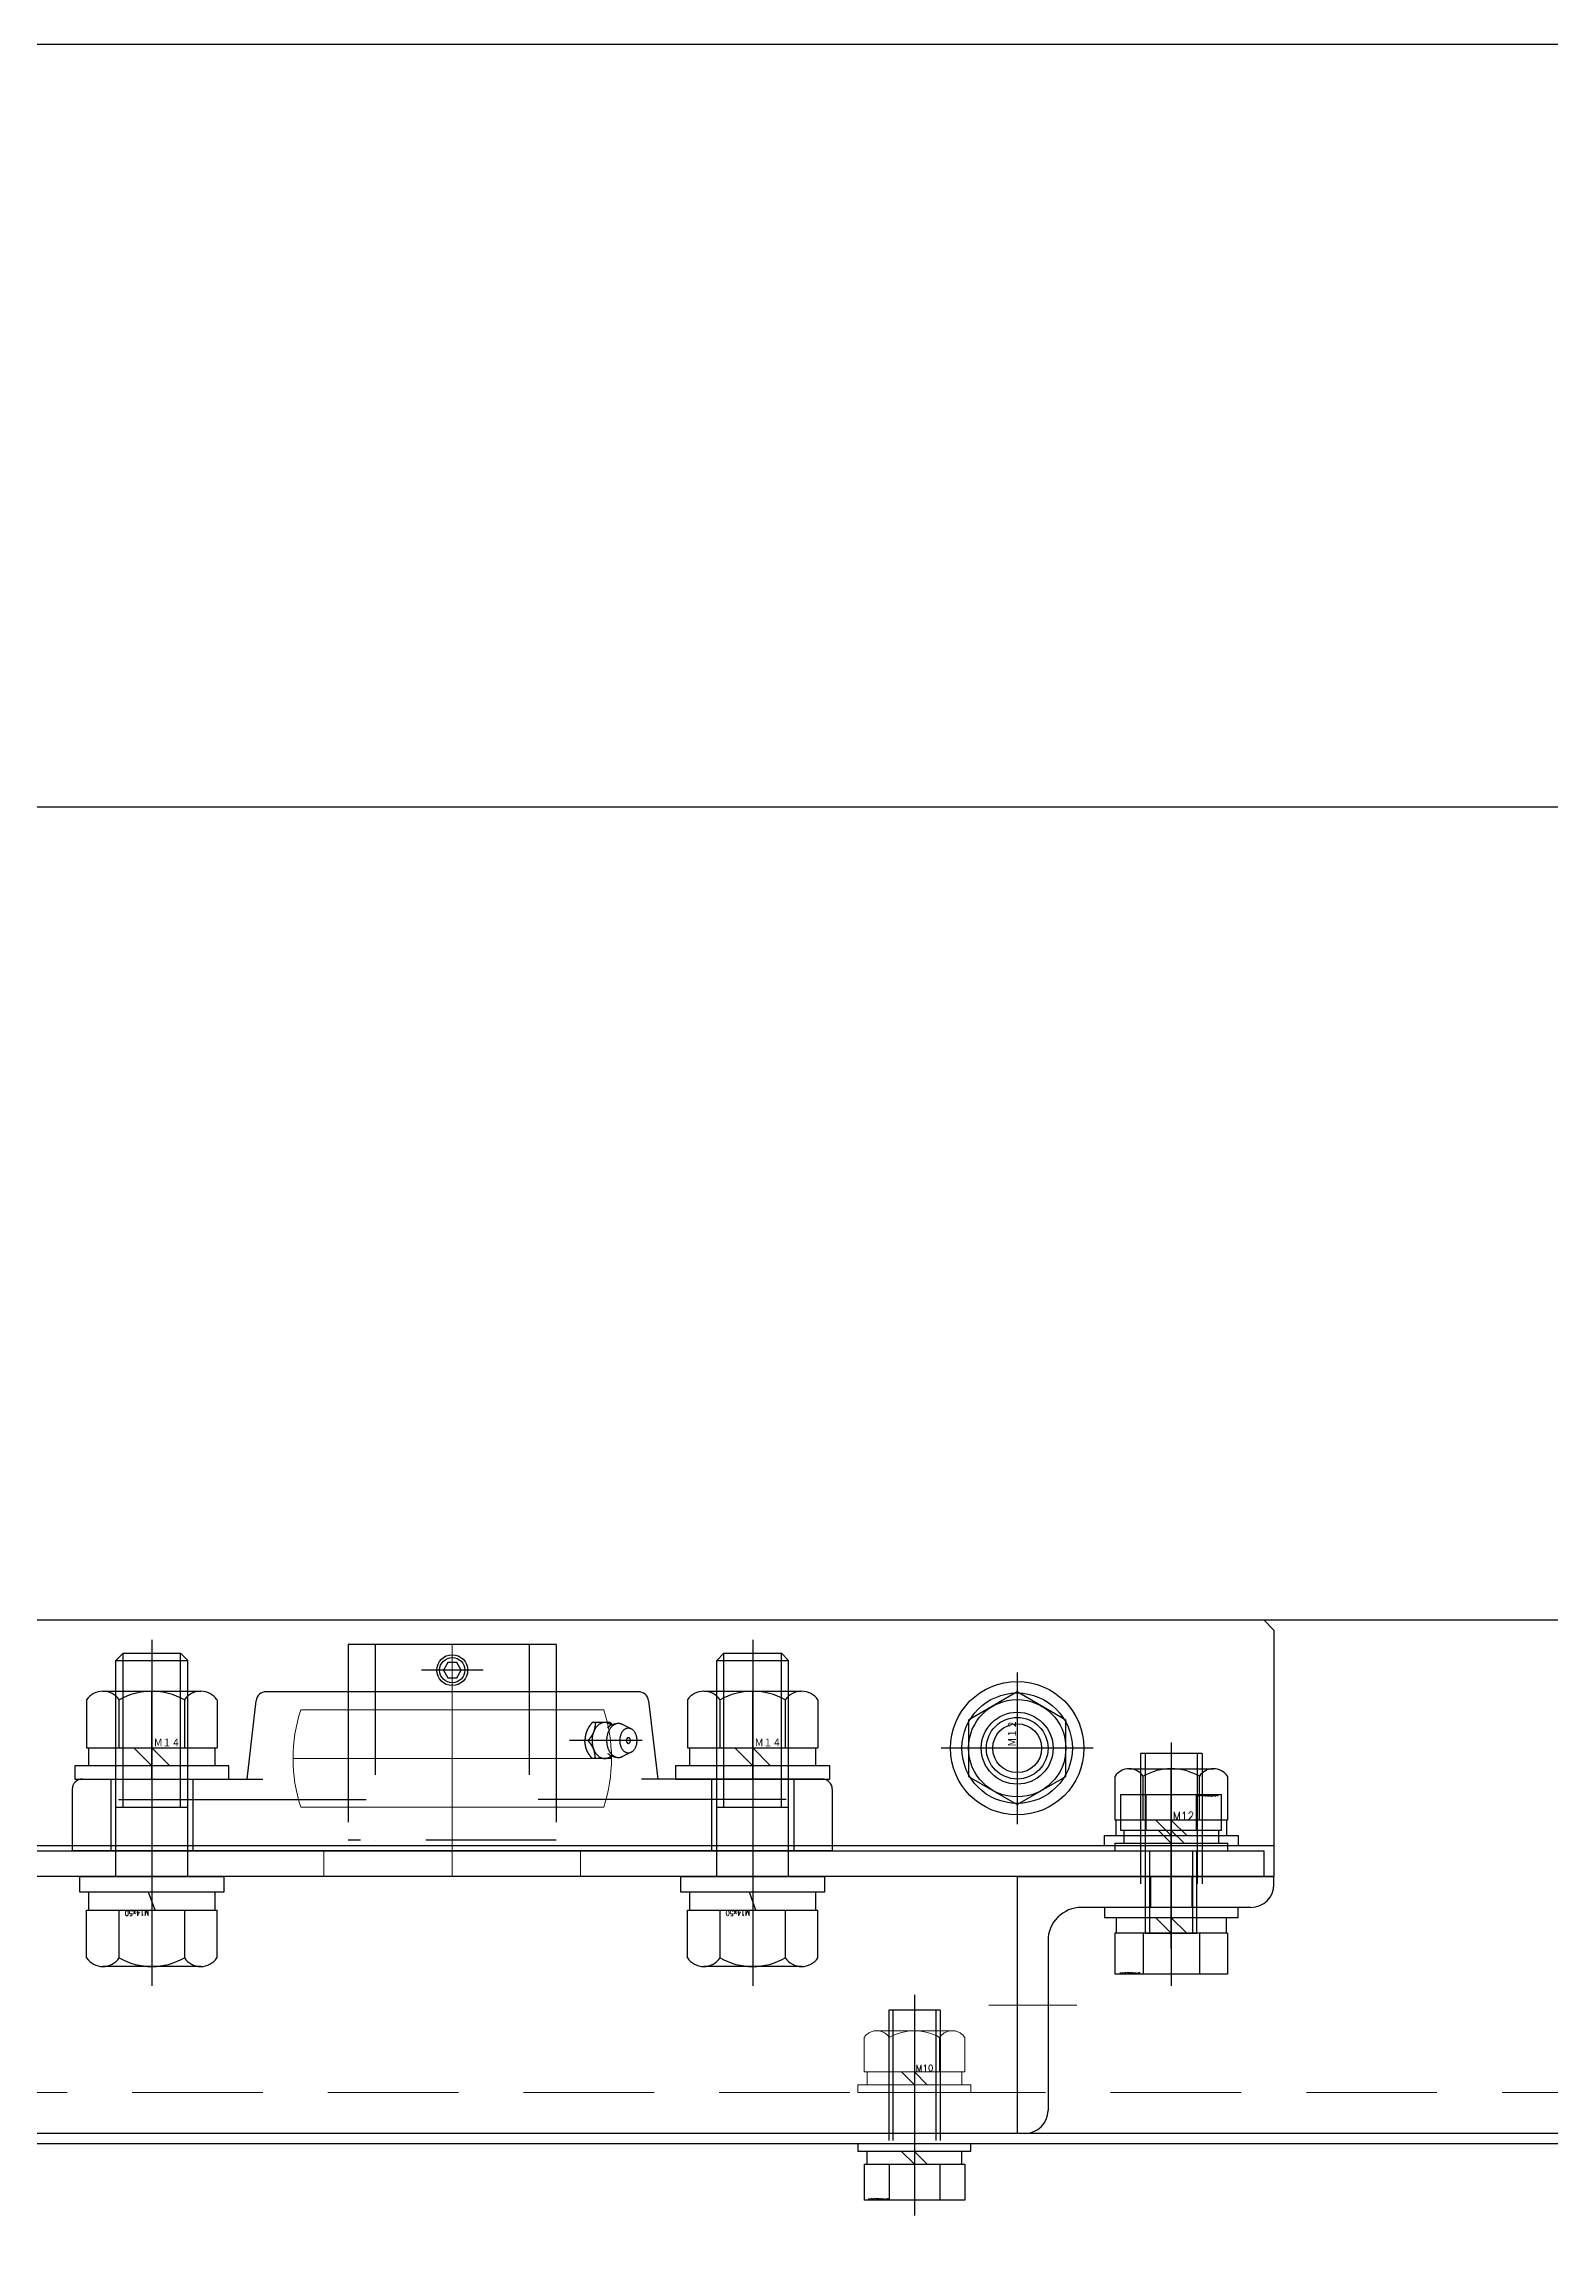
# Model space of a CAD drawing. Header units: millimetres. Extents: x -8731 to 85711, y -14522 to 31379.
# Drawn here: x 10511.7 to 10805.1, y 19194.4 to 19624.2 of the extents above; entities that cross this region are included whole.
import ezdxf

# ---------------------------------------------------------------- set-up
doc = ezdxf.new("R2010")
doc.units = ezdxf.units.MM
doc.header["$LTSCALE"] = 4
doc.header["$PDMODE"] = 99
doc.header["$PDSIZE"] = 1
doc.linetypes.add('CENTER2', pattern=[28.575, 19.05, -3.175, 3.175, -3.175])
doc.linetypes.add('HIDDEN', pattern=[9.525, 6.35, -3.175])
for name, color, linetype, lineweight in [('04_HIDDEN', 2, 'HIDDEN', 13), ('05_CENTER', 4, 'CENTER2', 13), ('08_DIM', 3, 'Continuous', 13)]:
    doc.layers.add(name, color=color, linetype=linetype, lineweight=lineweight)
doc.layers.add('10_DRAFT', color=8, linetype='Continuous', lineweight=0, plot=False)
doc.styles.add('KANJI0', font='txt.shx', dxfattribs={"width": 0.9, "height": 30, "bigfont": 'bigfont'})
doc.styles.add('KSS_TXT', font='txt.shx', dxfattribs={"bigfont": 'extfont2.shx'})
doc.styles.add('KSS_TXT_L', font='txt.shx', dxfattribs={"height": 9, "bigfont": 'extfont2.shx'})
doc.dimstyles.new('KSS_DIM', dxfattribs={"dimscale": 3, "dimtxt": 3, "dimasz": 2.5, "dimexe": 1.25, "dimexo": 0.625, "dimtad": 1, "dimdsep": 46, "dimtxsty": 'KSS_TXT', "dimblk": 'OPEN30', "dimcen": 0, "dimazin": 2, "dimtfac": 0.75, "dimtmove": 0, "dimatfit": 3, "dimldrblk": 'OPEN30', "dimfxl": 1, "dimtolj": 1, "dimarcsym": 0})

# ---------------------------------------------------------------- blocks, each defined once
blk = doc.blocks.new('A$C53D772FE_1_1_1')
at = {"color": 0}
for p, q in [((1030, 1000), (0, 1000)), ((1030, 998), (2, 998))]:
    blk.add_line(p, q, dxfattribs=at)
at = {"layer": '05_CENTER'}
blk.add_line((800, 1007.75), (800, 990.4), dxfattribs=at)
blk = doc.blocks.new('A$C7E374867_2_1')
at = {"color": 0, "linetype": 'CENTER2'}
blk.add_line((0, -29), (0, 14), dxfattribs=at)
at = {"color": 0}
for p, q in [((-9.81, 11), (9.81, 11)), ((-9.81, 4), (-9.81, 11)), ((-4.91, 4), (-4.91, 11)), ((4.91, 4), (4.91, 11)), ((9.81, 4), (9.81, 11)), ((-11, 1.5), (11, 1.5)), ((-11, 1.5), (-11, 0)), ((-11, 0), (11, 0)), ((9.81, 4), (-9.81, 4)), ((-9.25, 4), (-9.25, 1.5)), ((0, 1.5), (-2.5, 4)), ((0, 4), (2.5, 1.5)), ((9.25, 1.5), (9.25, 4)), ((11, 0), (11, 1.5))]:
    blk.add_line(p, q, dxfattribs=at)
at = {"color": 0, "linetype": 'HIDDEN'}
for p, q in [((-5, -26), (-5, 0)), ((-4.19, -26), (-4.19, 0)), ((4.19, -26), (4.19, 0)), ((5, -26), (5, 0)), ((-5, -26), (5, -26))]:
    blk.add_line(p, q, dxfattribs=at)
at = {"layer": '10_DRAFT', "style": 'KSS_TXT_L'}
blk.add_text('BT-M10x30L,SW,PW', height=0.3, dxfattribs=at).set_placement((5.05, 10.66))
blk = doc.blocks.new('M10Nza_1_1_1')
at = {"color": 0}
for p, q in [((-9.8, 4), (-9.8, 10.69)), ((-7.35, 12), (7.35, 12)), ((-4.9, 4), (-4.9, 10.69)), ((4.9, 10.69), (4.9, 4)), ((9.8, 10.69), (9.8, 4)), ((-9.8, 4), (9.8, 4)), ((-9.2, 1.5), (-9.2, 4)), ((0, 1.5), (-2.5, 4)), ((0, 4), (2.5, 1.5)), ((9.2, 4), (9.2, 1.5))]:
    blk.add_line(p, q, dxfattribs=at)
at = {"color": 0, "linetype": 'CENTER2'}
blk.add_line((0, 12), (0, 0), dxfattribs=at)
at = {"color": 0}
blk.add_lwpolyline([(-11, 1.5), (11, 1.5), (11, 0), (-11, 0)], close=True, dxfattribs=at)
for centre, radius, start, end in [((-7.35, 9.06), 2.94, 33.626, 146.374), ((0, 2.2), 9.8, 60, 120), ((7.35, 9.06), 2.94, 33.626, 146.374)]:
    blk.add_arc(centre, radius, start, end, dxfattribs=at)
at = {"layer": '10_DRAFT', "style": 'KSS_TXT'}
blk.add_text('M10', height=1.25, dxfattribs=at).set_placement((0.26, 4.12))
blk = doc.blocks.new('A$C020300C3_1')
at = {"rotation": 180}
blk.add_blockref('A$C7E374867_2_1', (-450, 998), dxfattribs=at)
blk.add_blockref('A$C53D772FE_1_1_1', (-1250, 0))
at = {"layer": '04_HIDDEN'}
blk.add_blockref('M10Nza_1_1_1', (-450, 1008), dxfattribs=at)
blk = doc.blocks.new('_Open30')
at = {"color": 0, "linetype": 'ByBlock', "lineweight": -2}
for p, q in [((-1, 0.268), (0, 0)), ((0, 0), (-1, -0.268)), ((0, 0), (-1, 0))]:
    blk.add_line(p, q, dxfattribs=at)
blk = doc.blocks.new('*D4266')
at = {"layer": '08_DIM', "color": 0, "lineweight": -2, "transparency": 16777216}
for p, q in [((9826.19, 19305.83), (9826.19, 19494.5)), ((12436.19, 19305.83), (12436.19, 19494.5)), ((9863.69, 19475.75), (12398.69, 19475.75))]:
    blk.add_line(p, q, dxfattribs=at)
at = {"layer": 'Defpoints', "color": 0, "transparency": 16777216}
for p in [(12436.19, 19475.75), (9826.19, 19296.45), (12436.19, 19296.45)]:
    blk.add_point(p, dxfattribs=at)
at = {"layer": '08_DIM', "color": 0, "lineweight": -2, "transparency": 16777216, "xscale": 37.5, "yscale": 37.5, "zscale": 37.5, "rotation": 180}
blk.add_blockref('_Open30', (9826.19, 19475.75), dxfattribs=at)
at = {"layer": '08_DIM', "color": 0, "lineweight": -2, "transparency": 16777216, "xscale": 37.5, "yscale": 37.5, "zscale": 37.5}
blk.add_blockref('_Open30', (12436.19, 19475.75), dxfattribs=at)
at = {"layer": '08_DIM', "color": 0, "transparency": 16777216, "insert": (11131.19, 19507.62), "char_height": 45, "attachment_point": 5, "style": 'KSS_TXT'}
blk.add_mtext('\\A1;2610', dxfattribs=at)
blk = doc.blocks.new('A$C2A2D3C10_1_1_1')
at = {"color": 0}
blk.add_lwpolyline([(100, 1100), (2600, 1100), (2600, 1000), (100, 1000)], close=True, dxfattribs=at)
blk.add_circle((920, 1075), 7, dxfattribs=at)
at = {"layer": '04_HIDDEN'}
blk.add_line((100, 1008), (2600, 1008), dxfattribs=at)
at = {"layer": '05_CENTER'}
for p, q in [((920, 1086.19), (920, 1063.81)), ((931.19, 1075), (908.81, 1075)), ((900, 991.1), (900, 1017.13))]:
    blk.add_line(p, q, dxfattribs=at)
blk = doc.blocks.new('A$C06C84DCF_1_1')
at = {"color": 0}
blk.add_line((-50, 19), (270, 19), dxfattribs=at)
blk.add_lwpolyline([(-50, 25), (270, 25), (270, -23), (268, -25), (-48, -25), (-50, -23)], close=True, dxfattribs=at)
for centre in [(0, 0), (220, 0)]:
    blk.add_circle(centre, 7, dxfattribs=at)
at = {"layer": '05_CENTER'}
for p, q in [((-30, 30.61), (-30, 13.51)), ((250, 30.61), (250, 13.51)), ((0, 11.19), (0, -11.19)), ((220, 11.19), (220, -11.19)), ((11.19, 0), (-11.19, 0)), ((208.81, 0), (231.19, 0))]:
    blk.add_line(p, q, dxfattribs=at)
blk = doc.blocks.new('A$C04945279_1_1')
at = {"color": 0}
for p, q in [((23.5, 50), (25, 50)), ((25, 0), (25, 50)), ((19, 12.5), (19, 45.5)), ((-20.5, 6), (12.5, 6)), ((-25, 1.5), (-25, 0)), ((25, 0), (-25, 0))]:
    blk.add_line(p, q, dxfattribs=at)
for centre, radius, start, end in [((23.5, 45.5), 4.5, 90, 180), ((12.5, 12.5), 6.5, 270, 0), ((-20.5, 1.5), 4.5, 90, 180)]:
    blk.add_arc(centre, radius, start, end, dxfattribs=at)
at = {"layer": '04_HIDDEN'}
for p, q in [((-10, 6), (-10, 0)), ((-9, 6), (-9, 0)), ((-1, 6), (-1, 0)), ((0, 6), (0, 0))]:
    blk.add_line(p, q, dxfattribs=at)
at = {"layer": '05_CENTER'}
for p, q in [((30.49, 25), (13.39, 25)), ((-5, 11.49), (-5, -5.61))]:
    blk.add_line(p, q, dxfattribs=at)
blk = doc.blocks.new('A$C1819430B_1_1')
at = {"color": 0}
for p, q in [((-10.97, 13), (10.97, 13)), ((-10.97, 5), (-10.97, 13)), ((-5.48, 5), (-5.48, 13)), ((5.48, 5), (5.48, 13)), ((10.97, 5), (10.97, 13)), ((-10.97, 5), (10.97, 5)), ((-10.75, 5), (-10.75, 2)), ((0, 2), (-3, 5)), ((0, 5), (3, 2)), ((10.75, 2), (10.75, 5)), ((-13, 2), (13, 2)), ((-13, 2), (-13, 0)), ((-13, 0), (13, 0)), ((13, 0), (13, 2))]:
    blk.add_line(p, q, dxfattribs=at)
at = {"color": 0, "linetype": 'CENTER2'}
blk.add_line((0, -32.11), (0, 15.28), dxfattribs=at)
at = {"color": 0, "linetype": 'HIDDEN'}
for p, q in [((-6, -30), (-6, 0)), ((-5.05, -30), (-5.05, 0)), ((5.05, -30), (5.05, 0)), ((6, -30), (6, 0)), ((-6, -30), (6, -30))]:
    blk.add_line(p, q, dxfattribs=at)
at = {"layer": '10_DRAFT', "style": 'KSS_TXT_L'}
blk.add_text('BT-M12x35L,SW,PW', height=0.3, dxfattribs=at).set_placement((6.07, 12.66))
blk = doc.blocks.new('M12Nza_1_1_1')
at = {"color": 0}
for p, q in [((-10.95, 5), (-10.95, 13.53)), ((-8.21, 15), (8.21, 15)), ((-5.47, 5), (-5.47, 13.53)), ((5.48, 5), (5.48, 13.53)), ((10.95, 13.53), (10.95, 5)), ((10.95, 5), (-10.95, 5)), ((-10.75, 2), (-10.75, 5)), ((0, 2), (-3, 5)), ((0, 5), (3, 2)), ((10.75, 5), (10.75, 2))]:
    blk.add_line(p, q, dxfattribs=at)
at = {"color": 0, "linetype": 'CENTER2'}
blk.add_line((0, 0), (0, 15), dxfattribs=at)
at = {"color": 0}
blk.add_lwpolyline([(-13, 2), (13, 2), (13, 0), (-13, 0)], close=True, dxfattribs=at)
for centre, radius, start, end in [((-8.21, 11.71), 3.29, 33.626, 146.374), ((0, 4.05), 10.95, 60, 120), ((8.21, 11.71), 3.29, 33.626, 146.374)]:
    blk.add_arc(centre, radius, start, end, dxfattribs=at)
at = {"layer": '10_DRAFT', "style": 'KSS_TXT'}
blk.add_text('M12', height=1.5, dxfattribs=at).set_placement((0.31, 5.09))
blk = doc.blocks.new('A$C05FE0EC2_2_1')
at = {"color": 0, "linetype": 'CENTER2'}
blk.add_line((0, -19), (0, 14), dxfattribs=at)
at = {"color": 0}
for p, q in [((-9.81, 11), (9.81, 11)), ((-9.81, 4), (-9.81, 11)), ((-4.91, 4), (-4.91, 11)), ((4.91, 4), (4.91, 11)), ((9.81, 4), (9.81, 11)), ((-11, 1.5), (11, 1.5)), ((-11, 1.5), (-11, 0)), ((-11, 0), (11, 0)), ((9.81, 4), (-9.81, 4)), ((-9.25, 4), (-9.25, 1.5)), ((0, 1.5), (-2.5, 4)), ((0, 4), (2.5, 1.5)), ((9.25, 1.5), (9.25, 4)), ((11, 0), (11, 1.5))]:
    blk.add_line(p, q, dxfattribs=at)
at = {"color": 0, "linetype": 'HIDDEN'}
for p, q in [((-5, -16), (-5, 0)), ((-4.19, -16), (-4.19, 0)), ((4.19, -16), (4.19, 0)), ((5, -16), (5, 0)), ((-5, -16), (5, -16))]:
    blk.add_line(p, q, dxfattribs=at)
at = {"layer": '10_DRAFT', "style": 'KSS_TXT_L'}
blk.add_text('BT-M10x20L,SW,PW', height=0.3, dxfattribs=at).set_placement((5.16, 10.66))
blk = doc.blocks.new('12b_1_1_1')
at = {"color": 0, "linetype": 'CENTER2'}
for p, q in [((0, -14.77), (0, 14.77)), ((14.77, 0), (-14.77, 0))]:
    blk.add_line(p, q, dxfattribs=at)
at = {"color": 0}
for p, q in [((-5.48, 9.48), (-10.95, 0)), ((5.48, 9.48), (-5.48, 9.48)), ((10.95, 0), (5.48, 9.48)), ((-10.95, 0), (-5.48, -9.48)), ((5.48, -9.48), (10.95, 0)), ((-5.48, -9.48), (5.48, -9.48))]:
    blk.add_line(p, q, dxfattribs=at)
for radius in [13, 10.75, 9.48, 6, 4.75]:
    blk.add_circle((0, 0), radius, dxfattribs=at)
at = {"layer": '10_DRAFT', "linetype": 'CENTER2', "style": 'KANJI0', "width": 0.82}
blk.add_text('Ｍ１２', height=1.5, dxfattribs=at).set_placement((0.31, 0.09))
blk = doc.blocks.new('MUCAFL206b_1_1')
at = {"color": 0, "linetype": 'CENTER2'}
for p, q in [((-58.5, -19), (-58.5, 5)), ((58.5, -19), (58.5, 5)), ((-36.97, -21.5), (-22.83, -21.5)), ((-6, -35.2), (6, -35.2))]:
    blk.add_line(p, q, dxfattribs=at)
at = {"color": 0}
for p, q in [((-74, 0), (74, 0)), ((-74, -12), (-74, 0)), ((74, -12), (74, 0)), ((-64.99, -10), (-16.75, -10)), ((64.99, -10), (16.75, -10)), ((-72, -14), (-36.87, -14)), ((-38.21, -29.23), (-40, -14)), ((72, -14), (36.87, -14)), ((38.21, -29.23), (40, -14)), ((-34.86, -19.24), (-33.16, -18.39)), ((-30.74, -18), (-31.1, -18.46)), ((-30.74, -18), (-27.24, -18)), ((-34.86, -23.76), (-33.16, -24.61)), ((-30.74, -25), (-31.1, -24.54)), ((-30.74, -25), (-27.24, -25)), ((-26.46, -21.5), (-25.81, -21.5)), ((-36.22, -31), (36.22, -31)), ((-20.25, -40.2), (-20.25, -31)), ((20.25, -40.2), (20.25, -31)), ((-20.25, -40.2), (20.25, -40.2))]:
    blk.add_line(p, q, dxfattribs=at)
at = {"color": 0, "linetype": 'HIDDEN'}
for p, q in [((-66.5, -14), (-66.5, 0)), ((-50.5, -14), (-50.5, 0)), ((50.5, -14), (50.5, 0)), ((66.5, -14), (66.5, 0)), ((-20.25, -2.1), (20.25, -2.1)), ((-20.25, -31), (-20.25, -2.1)), ((-15, -40.2), (-15, -2.1)), ((15, -40.2), (15, -2.1)), ((20.25, -31), (20.25, -2.1))]:
    blk.add_line(p, q, dxfattribs=at)
at = {"color": 0}
blk.add_lwpolyline([(-0.87, -33.7), (-1.73, -35.2), (-0.87, -36.7), (0.87, -36.7), (1.73, -35.2), (0.87, -33.7)], close=True, dxfattribs=at)
for points in [[(-34.29, -23.9, 0), (-34.21, -23.9, 0), (-34.13, -23.89, 0), (-34.05, -23.87, 0), (-33.96, -23.85, 0), (-33.88, -23.83, 0), (-33.8, -23.8, 0), (-33.72, -23.76, 0), (-33.65, -23.72, 0), (-33.57, -23.67, 0), (-33.49, -23.62, 0), (-33.42, -23.56, 0), (-33.35, -23.5, 0), (-33.28, -23.43, 0), (-33.22, -23.36, 0), (-33.16, -23.28, 0), (-33.09, -23.2, 0), (-33.04, -23.11, 0), (-32.98, -23.02, 0), (-32.93, -22.93, 0), (-32.88, -22.83, 0), (-32.84, -22.73, 0), (-32.8, -22.63, 0), (-32.76, -22.53, 0), (-32.73, -22.42, 0), (-32.7, -22.31, 0), (-32.67, -22.2, 0), (-32.65, -22.08, 0), (-32.63, -21.97, 0), (-32.62, -21.85, 0), (-32.61, -21.74, 0), (-32.6, -21.62, 0), (-32.6, -21.5, 0), (-32.6, -21.38, 0), (-32.61, -21.26, 0), (-32.62, -21.15, 0), (-32.63, -21.03, 0), (-32.65, -20.92, 0), (-32.67, -20.8, 0), (-32.7, -20.69, 0), (-32.73, -20.58, 0), (-32.76, -20.47, 0), (-32.8, -20.37, 0), (-32.84, -20.27, 0), (-32.88, -20.17, 0), (-32.93, -20.07, 0), (-32.98, -19.98, 0), (-33.04, -19.89, 0), (-33.09, -19.8, 0), (-33.16, -19.72, 0), (-33.22, -19.64, 0), (-33.28, -19.57, 0), (-33.35, -19.5, 0), (-33.42, -19.44, 0), (-33.49, -19.38, 0), (-33.57, -19.33, 0), (-33.65, -19.28, 0), (-33.72, -19.24, 0), (-33.8, -19.2, 0), (-33.88, -19.17, 0), (-33.96, -19.15, 0), (-34.05, -19.13, 0), (-34.13, -19.11, 0), (-34.21, -19.1, 0), (-34.29, -19.1, 0), (-34.38, -19.1, 0), (-34.46, -19.11, 0), (-34.54, -19.13, 0), (-34.63, -19.15, 0), (-34.71, -19.17, 0), (-34.79, -19.2, 0), (-34.87, -19.24, 0), (-34.94, -19.28, 0), (-35.02, -19.33, 0), (-35.09, -19.38, 0), (-35.17, -19.44, 0), (-35.24, -19.5, 0), (-35.31, -19.57, 0), (-35.37, -19.64, 0), (-35.43, -19.72, 0), (-35.49, -19.8, 0), (-35.55, -19.89, 0), (-35.61, -19.98, 0), (-35.66, -20.07, 0), (-35.71, -20.17, 0), (-35.75, -20.27, 0), (-35.79, -20.37, 0), (-35.83, -20.47, 0), (-35.86, -20.58, 0), (-35.89, -20.69, 0), (-35.92, -20.8, 0), (-35.94, -20.92, 0), (-35.96, -21.03, 0), (-35.97, -21.15, 0), (-35.98, -21.26, 0), (-35.99, -21.38, 0), (-35.99, -21.5, 0), (-35.99, -21.62, 0), (-35.98, -21.74, 0), (-35.97, -21.85, 0), (-35.96, -21.97, 0), (-35.94, -22.08, 0), (-35.92, -22.2, 0), (-35.89, -22.31, 0), (-35.86, -22.42, 0), (-35.83, -22.53, 0), (-35.79, -22.63, 0), (-35.75, -22.73, 0), (-35.71, -22.83, 0), (-35.66, -22.93, 0), (-35.61, -23.02, 0), (-35.55, -23.11, 0), (-35.49, -23.2, 0), (-35.43, -23.28, 0), (-35.37, -23.36, 0), (-35.31, -23.43, 0), (-35.24, -23.5, 0), (-35.17, -23.56, 0), (-35.09, -23.62, 0), (-35.02, -23.67, 0), (-34.94, -23.72, 0), (-34.87, -23.76, 0), (-34.79, -23.8, 0), (-34.71, -23.83, 0), (-34.63, -23.85, 0), (-34.54, -23.87, 0), (-34.46, -23.89, 0), (-34.38, -23.9, 0), (-34.29, -23.9, 0)], [(-34.29, -22.05, 0), (-34.28, -22.05, 0), (-34.26, -22.05, 0), (-34.24, -22.05, 0), (-34.22, -22.04, 0), (-34.2, -22.04, 0), (-34.18, -22.03, 0), (-34.16, -22.02, 0), (-34.14, -22.01, 0), (-34.13, -22, 0), (-34.11, -21.99, 0), (-34.09, -21.98, 0), (-34.08, -21.96, 0), (-34.06, -21.95, 0), (-34.05, -21.93, 0), (-34.03, -21.91, 0), (-34.02, -21.89, 0), (-34, -21.87, 0), (-33.99, -21.85, 0), (-33.98, -21.83, 0), (-33.97, -21.81, 0), (-33.96, -21.79, 0), (-33.95, -21.76, 0), (-33.94, -21.74, 0), (-33.93, -21.71, 0), (-33.93, -21.69, 0), (-33.92, -21.66, 0), (-33.91, -21.63, 0), (-33.91, -21.61, 0), (-33.91, -21.58, 0), (-33.9, -21.55, 0), (-33.9, -21.53, 0), (-33.9, -21.5, 0), (-33.9, -21.47, 0), (-33.9, -21.45, 0), (-33.91, -21.42, 0), (-33.91, -21.39, 0), (-33.91, -21.37, 0), (-33.92, -21.34, 0), (-33.93, -21.31, 0), (-33.93, -21.29, 0), (-33.94, -21.26, 0), (-33.95, -21.24, 0), (-33.96, -21.21, 0), (-33.97, -21.19, 0), (-33.98, -21.17, 0), (-33.99, -21.15, 0), (-34, -21.13, 0), (-34.02, -21.11, 0), (-34.03, -21.09, 0), (-34.05, -21.07, 0), (-34.06, -21.05, 0), (-34.08, -21.04, 0), (-34.09, -21.02, 0), (-34.11, -21.01, 0), (-34.13, -21, 0), (-34.14, -20.99, 0), (-34.16, -20.98, 0), (-34.18, -20.97, 0), (-34.2, -20.96, 0), (-34.22, -20.96, 0), (-34.24, -20.95, 0), (-34.26, -20.95, 0), (-34.28, -20.95, 0), (-34.29, -20.95, 0), (-34.31, -20.95, 0), (-34.33, -20.95, 0), (-34.35, -20.95, 0), (-34.37, -20.96, 0), (-34.39, -20.96, 0), (-34.41, -20.97, 0), (-34.43, -20.98, 0), (-34.44, -20.99, 0), (-34.46, -21, 0), (-34.48, -21.01, 0), (-34.5, -21.02, 0), (-34.51, -21.04, 0), (-34.53, -21.05, 0), (-34.54, -21.07, 0), (-34.56, -21.09, 0), (-34.57, -21.11, 0), (-34.59, -21.13, 0), (-34.6, -21.15, 0), (-34.61, -21.17, 0), (-34.62, -21.19, 0), (-34.63, -21.21, 0), (-34.64, -21.24, 0), (-34.65, -21.26, 0), (-34.66, -21.29, 0), (-34.66, -21.31, 0), (-34.67, -21.34, 0), (-34.68, -21.37, 0), (-34.68, -21.39, 0), (-34.68, -21.42, 0), (-34.68, -21.45, 0), (-34.69, -21.47, 0), (-34.69, -21.5, 0), (-34.69, -21.53, 0), (-34.68, -21.55, 0), (-34.68, -21.58, 0), (-34.68, -21.61, 0), (-34.68, -21.63, 0), (-34.67, -21.66, 0), (-34.66, -21.69, 0), (-34.66, -21.71, 0), (-34.65, -21.74, 0), (-34.64, -21.76, 0), (-34.63, -21.79, 0), (-34.62, -21.81, 0), (-34.61, -21.83, 0), (-34.6, -21.85, 0), (-34.59, -21.87, 0), (-34.57, -21.89, 0), (-34.56, -21.91, 0), (-34.54, -21.93, 0), (-34.53, -21.95, 0), (-34.51, -21.96, 0), (-34.5, -21.98, 0), (-34.48, -21.99, 0), (-34.46, -22, 0), (-34.44, -22.01, 0), (-34.43, -22.02, 0), (-34.41, -22.03, 0), (-34.39, -22.04, 0), (-34.37, -22.04, 0), (-34.35, -22.05, 0), (-34.33, -22.05, 0), (-34.31, -22.05, 0), (-34.29, -22.05, 0)], [(-33.16, -24.61, 0), (-33.1, -24.64, 0), (-33.03, -24.67, 0), (-32.96, -24.7, 0), (-32.9, -24.72, 0), (-32.83, -24.74, 0), (-32.76, -24.76, 0), (-32.69, -24.77, 0), (-32.62, -24.78, 0), (-32.55, -24.79, 0), (-32.48, -24.8, 0), (-32.41, -24.8, 0), (-32.34, -24.8, 0), (-32.27, -24.8, 0), (-32.2, -24.79, 0), (-32.13, -24.78, 0), (-32.06, -24.77, 0), (-32, -24.75, 0), (-31.93, -24.74, 0), (-31.86, -24.72, 0), (-31.79, -24.69, 0), (-31.72, -24.66, 0), (-31.66, -24.64, 0), (-31.59, -24.6, 0), (-31.53, -24.57, 0), (-31.46, -24.53, 0), (-31.4, -24.49, 0), (-31.34, -24.45, 0), (-31.27, -24.4, 0), (-31.21, -24.35, 0), (-31.15, -24.3, 0), (-31.1, -24.25, 0), (-31.04, -24.19, 0), (-30.98, -24.14, 0), (-30.93, -24.08, 0), (-30.87, -24.01, 0), (-30.82, -23.95, 0), (-30.77, -23.88, 0), (-30.72, -23.81, 0), (-30.67, -23.74, 0), (-30.63, -23.67, 0), (-30.58, -23.59, 0), (-30.54, -23.51, 0), (-30.5, -23.44, 0), (-30.46, -23.36, 0), (-30.42, -23.27, 0), (-30.38, -23.19, 0), (-30.35, -23.1, 0), (-30.31, -23.02, 0), (-30.28, -22.93, 0), (-30.25, -22.84, 0), (-30.23, -22.75, 0), (-30.2, -22.66, 0), (-30.18, -22.56, 0), (-30.16, -22.47, 0), (-30.14, -22.38, 0), (-30.12, -22.28, 0), (-30.1, -22.18, 0), (-30.09, -22.09, 0), (-30.08, -21.99, 0), (-30.07, -21.89, 0), (-30.06, -21.8, 0), (-30.06, -21.7, 0), (-30.05, -21.6, 0), (-30.05, -21.5, 0), (-30.05, -21.4, 0), (-30.06, -21.3, 0), (-30.06, -21.2, 0), (-30.07, -21.11, 0), (-30.08, -21.01, 0), (-30.09, -20.91, 0), (-30.1, -20.82, 0), (-30.12, -20.72, 0), (-30.14, -20.62, 0), (-30.16, -20.53, 0), (-30.18, -20.44, 0), (-30.2, -20.34, 0), (-30.23, -20.25, 0), (-30.25, -20.16, 0), (-30.28, -20.07, 0), (-30.31, -19.98, 0), (-30.35, -19.9, 0), (-30.38, -19.81, 0), (-30.42, -19.73, 0), (-30.46, -19.64, 0), (-30.5, -19.56, 0), (-30.54, -19.49, 0), (-30.58, -19.41, 0), (-30.63, -19.33, 0), (-30.67, -19.26, 0), (-30.72, -19.19, 0), (-30.77, -19.12, 0), (-30.82, -19.05, 0), (-30.87, -18.99, 0), (-30.93, -18.92, 0), (-30.98, -18.86, 0), (-31.04, -18.81, 0), (-31.1, -18.75, 0), (-31.15, -18.7, 0), (-31.21, -18.65, 0), (-31.27, -18.6, 0), (-31.34, -18.55, 0), (-31.4, -18.51, 0), (-31.46, -18.47, 0), (-31.53, -18.43, 0), (-31.59, -18.4, 0), (-31.66, -18.36, 0), (-31.72, -18.34, 0), (-31.79, -18.31, 0), (-31.86, -18.28, 0), (-31.93, -18.26, 0), (-32, -18.25, 0), (-32.06, -18.23, 0), (-32.13, -18.22, 0), (-32.2, -18.21, 0), (-32.27, -18.2, 0), (-32.34, -18.2, 0), (-32.41, -18.2, 0), (-32.48, -18.2, 0), (-32.55, -18.21, 0), (-32.62, -18.22, 0), (-32.69, -18.23, 0), (-32.76, -18.24, 0), (-32.83, -18.26, 0), (-32.9, -18.28, 0), (-32.96, -18.3, 0), (-33.03, -18.33, 0), (-33.1, -18.36, 0), (-33.16, -18.39, 0)], [(-30.99, -24.49, 0), (-30.92, -24.55, 0), (-30.84, -24.6, 0), (-30.77, -24.65, 0), (-30.7, -24.7, 0), (-30.62, -24.75, 0), (-30.54, -24.79, 0), (-30.47, -24.83, 0), (-30.39, -24.86, 0), (-30.31, -24.89, 0), (-30.23, -24.92, 0), (-30.15, -24.94, 0), (-30.07, -24.96, 0), (-29.99, -24.98, 0), (-29.91, -24.99, 0), (-29.82, -25, 0), (-29.74, -25, 0), (-29.66, -25, 0), (-29.58, -25, 0), (-29.5, -24.99, 0), (-29.42, -24.98, 0), (-29.33, -24.96, 0), (-29.25, -24.94, 0), (-29.17, -24.92, 0), (-29.09, -24.89, 0), (-29.01, -24.86, 0), (-28.94, -24.83, 0), (-28.86, -24.79, 0), (-28.78, -24.75, 0), (-28.71, -24.71, 0), (-28.63, -24.66, 0), (-28.56, -24.61, 0), (-28.49, -24.55, 0), (-28.42, -24.49, 0), (-28.35, -24.43, 0), (-28.28, -24.37, 0), (-28.21, -24.3, 0), (-28.15, -24.23, 0), (-28.08, -24.15, 0), (-28.02, -24.08, 0), (-27.96, -24, 0), (-27.91, -23.91, 0), (-27.85, -23.83, 0), (-27.8, -23.74, 0), (-27.75, -23.65, 0), (-27.7, -23.56, 0), (-27.65, -23.46, 0), (-27.61, -23.37, 0), (-27.56, -23.27, 0), (-27.52, -23.17, 0), (-27.48, -23.06, 0), (-27.45, -22.96, 0), (-27.42, -22.85, 0), (-27.39, -22.75, 0), (-27.36, -22.64, 0), (-27.33, -22.53, 0), (-27.31, -22.42, 0), (-27.29, -22.3, 0), (-27.27, -22.19, 0), (-27.26, -22.08, 0), (-27.25, -21.96, 0), (-27.24, -21.85, 0), (-27.23, -21.73, 0), (-27.23, -21.62, 0), (-27.22, -21.5, 0), (-27.23, -21.38, 0), (-27.23, -21.27, 0), (-27.24, -21.15, 0), (-27.25, -21.04, 0), (-27.26, -20.92, 0), (-27.27, -20.81, 0), (-27.29, -20.7, 0), (-27.31, -20.58, 0), (-27.33, -20.47, 0), (-27.36, -20.36, 0), (-27.39, -20.25, 0), (-27.42, -20.15, 0), (-27.45, -20.04, 0), (-27.48, -19.94, 0), (-27.52, -19.83, 0), (-27.56, -19.73, 0), (-27.61, -19.63, 0), (-27.65, -19.54, 0), (-27.7, -19.44, 0), (-27.75, -19.35, 0), (-27.8, -19.26, 0), (-27.85, -19.17, 0), (-27.91, -19.09, 0), (-27.96, -19, 0), (-28.02, -18.92, 0), (-28.08, -18.85, 0), (-28.15, -18.77, 0), (-28.21, -18.7, 0), (-28.28, -18.63, 0), (-28.35, -18.57, 0), (-28.42, -18.51, 0), (-28.49, -18.45, 0), (-28.56, -18.39, 0), (-28.63, -18.34, 0), (-28.71, -18.29, 0), (-28.78, -18.25, 0), (-28.86, -18.21, 0), (-28.94, -18.17, 0), (-29.01, -18.14, 0), (-29.09, -18.11, 0), (-29.17, -18.08, 0), (-29.25, -18.06, 0), (-29.33, -18.04, 0), (-29.42, -18.02, 0), (-29.5, -18.01, 0), (-29.58, -18, 0), (-29.66, -18, 0), (-29.74, -18, 0), (-29.82, -18, 0), (-29.91, -18.01, 0), (-29.99, -18.02, 0), (-30.07, -18.04, 0), (-30.15, -18.06, 0), (-30.23, -18.08, 0), (-30.31, -18.11, 0), (-30.39, -18.14, 0), (-30.47, -18.17, 0), (-30.54, -18.21, 0), (-30.62, -18.25, 0), (-30.7, -18.3, 0), (-30.77, -18.35, 0), (-30.84, -18.4, 0), (-30.92, -18.45, 0), (-30.99, -18.51, 0)], [(-27.89, -18, 0), (-27.88, -18.02, 0), (-27.88, -18.05, 0), (-27.88, -18.07, 0), (-27.88, -18.1, 0), (-27.87, -18.12, 0), (-27.87, -18.15, 0), (-27.87, -18.17, 0), (-27.86, -18.2, 0), (-27.86, -18.22, 0), (-27.86, -18.25, 0), (-27.86, -18.27, 0), (-27.85, -18.29, 0), (-27.85, -18.32, 0), (-27.85, -18.34, 0), (-27.84, -18.37, 0), (-27.84, -18.39, 0), (-27.84, -18.42, 0), (-27.83, -18.44, 0), (-27.83, -18.47, 0), (-27.83, -18.49, 0), (-27.82, -18.51, 0), (-27.82, -18.54, 0), (-27.82, -18.56, 0), (-27.81, -18.59, 0), (-27.81, -18.61, 0), (-27.81, -18.64, 0), (-27.8, -18.66, 0), (-27.8, -18.68, 0), (-27.8, -18.71, 0), (-27.79, -18.73, 0), (-27.79, -18.76, 0), (-27.79, -18.78, 0), (-27.78, -18.8, 0), (-27.78, -18.83, 0), (-27.77, -18.85, 0), (-27.77, -18.88, 0), (-27.77, -18.9, 0), (-27.76, -18.92, 0), (-27.76, -18.95, 0), (-27.75, -18.97, 0), (-27.75, -19, 0), (-27.74, -19.02, 0), (-27.74, -19.04, 0), (-27.73, -19.07, 0), (-27.73, -19.09, 0), (-27.72, -19.12, 0), (-27.72, -19.14, 0), (-27.71, -19.16, 0), (-27.71, -19.19, 0), (-27.7, -19.21, 0), (-27.7, -19.23, 0), (-27.69, -19.26, 0), (-27.69, -19.28, 0), (-27.68, -19.3, 0), (-27.68, -19.33, 0), (-27.67, -19.35, 0), (-27.67, -19.37, 0), (-27.66, -19.4, 0), (-27.65, -19.42, 0), (-27.65, -19.44, 0), (-27.64, -19.47, 0), (-27.63, -19.49, 0), (-27.63, -19.51, 0), (-27.62, -19.53, 0), (-27.61, -19.56, 0), (-27.61, -19.58, 0), (-27.6, -19.6, 0), (-27.59, -19.63, 0), (-27.58, -19.65, 0), (-27.58, -19.67, 0), (-27.57, -19.69, 0), (-27.56, -19.72, 0), (-27.55, -19.74, 0), (-27.55, -19.76, 0), (-27.54, -19.78, 0), (-27.53, -19.81, 0), (-27.52, -19.83, 0), (-27.51, -19.85, 0), (-27.5, -19.87, 0), (-27.49, -19.89, 0), (-27.48, -19.92, 0), (-27.48, -19.94, 0), (-27.47, -19.96, 0), (-27.46, -19.98, 0), (-27.45, -20, 0), (-27.44, -20.02, 0), (-27.43, -20.05, 0), (-27.42, -20.07, 0), (-27.41, -20.09, 0), (-27.4, -20.11, 0), (-27.39, -20.13, 0), (-27.37, -20.15, 0), (-27.36, -20.17, 0), (-27.35, -20.2, 0), (-27.34, -20.22, 0), (-27.33, -20.24, 0), (-27.32, -20.26, 0), (-27.31, -20.28, 0), (-27.3, -20.3, 0), (-27.28, -20.32, 0), (-27.27, -20.34, 0), (-27.26, -20.36, 0), (-27.25, -20.38, 0), (-27.24, -20.41, 0), (-27.22, -20.43, 0), (-27.21, -20.45, 0), (-27.2, -20.47, 0), (-27.19, -20.49, 0), (-27.17, -20.51, 0), (-27.16, -20.53, 0), (-27.15, -20.55, 0), (-27.14, -20.57, 0), (-27.12, -20.59, 0), (-27.11, -20.61, 0), (-27.1, -20.63, 0), (-27.08, -20.65, 0), (-27.07, -20.67, 0), (-27.06, -20.69, 0), (-27.04, -20.71, 0), (-27.03, -20.73, 0), (-27.02, -20.75, 0), (-27, -20.77, 0), (-26.99, -20.79, 0), (-26.97, -20.81, 0), (-26.96, -20.83, 0), (-26.95, -20.85, 0), (-26.93, -20.87, 0), (-26.92, -20.89, 0), (-26.9, -20.91, 0), (-26.89, -20.93, 0), (-26.87, -20.95, 0), (-26.86, -20.97, 0), (-26.85, -20.99, 0), (-26.83, -21.01, 0), (-26.82, -21.03, 0), (-26.8, -21.05, 0), (-26.79, -21.07, 0), (-26.77, -21.09, 0), (-26.76, -21.11, 0), (-26.74, -21.13, 0), (-26.73, -21.15, 0), (-26.71, -21.17, 0), (-26.7, -21.19, 0), (-26.68, -21.21, 0), (-26.67, -21.23, 0), (-26.65, -21.25, 0), (-26.64, -21.27, 0), (-26.62, -21.29, 0), (-26.61, -21.3, 0), (-26.59, -21.32, 0), (-26.58, -21.34, 0), (-26.56, -21.36, 0), (-26.55, -21.38, 0), (-26.53, -21.4, 0), (-26.52, -21.42, 0), (-26.5, -21.44, 0), (-26.49, -21.46, 0), (-26.47, -21.48, 0), (-26.46, -21.5, 0)], [(-27.24, -18, 0), (-27.22, -18.02, 0), (-27.21, -18.04, 0), (-27.19, -18.06, 0), (-27.18, -18.08, 0), (-27.16, -18.1, 0), (-27.15, -18.12, 0), (-27.13, -18.14, 0), (-27.12, -18.16, 0), (-27.1, -18.18, 0), (-27.09, -18.2, 0), (-27.07, -18.21, 0), (-27.06, -18.23, 0), (-27.04, -18.25, 0), (-27.03, -18.27, 0), (-27.01, -18.29, 0), (-27, -18.31, 0), (-26.98, -18.33, 0), (-26.97, -18.35, 0), (-26.95, -18.37, 0), (-26.94, -18.39, 0), (-26.92, -18.41, 0), (-26.91, -18.43, 0), (-26.89, -18.45, 0), (-26.88, -18.47, 0), (-26.86, -18.49, 0), (-26.85, -18.51, 0), (-26.84, -18.53, 0), (-26.82, -18.55, 0), (-26.81, -18.57, 0), (-26.79, -18.59, 0), (-26.78, -18.61, 0), (-26.76, -18.63, 0), (-26.75, -18.65, 0), (-26.74, -18.67, 0), (-26.72, -18.69, 0), (-26.71, -18.71, 0), (-26.69, -18.73, 0), (-26.68, -18.75, 0), (-26.67, -18.77, 0), (-26.65, -18.79, 0), (-26.64, -18.81, 0), (-26.63, -18.83, 0), (-26.61, -18.85, 0), (-26.6, -18.87, 0), (-26.59, -18.89, 0), (-26.57, -18.91, 0), (-26.56, -18.93, 0), (-26.55, -18.95, 0), (-26.53, -18.97, 0), (-26.52, -18.99, 0), (-26.51, -19.01, 0), (-26.5, -19.03, 0), (-26.48, -19.05, 0), (-26.47, -19.07, 0), (-26.46, -19.09, 0), (-26.45, -19.12, 0), (-26.44, -19.14, 0), (-26.42, -19.16, 0), (-26.41, -19.18, 0), (-26.4, -19.2, 0), (-26.39, -19.22, 0), (-26.38, -19.24, 0), (-26.37, -19.26, 0), (-26.35, -19.28, 0), (-26.34, -19.3, 0), (-26.33, -19.33, 0), (-26.32, -19.35, 0), (-26.31, -19.37, 0), (-26.3, -19.39, 0), (-26.29, -19.41, 0), (-26.28, -19.43, 0), (-26.27, -19.45, 0), (-26.26, -19.48, 0), (-26.25, -19.5, 0), (-26.24, -19.52, 0), (-26.23, -19.54, 0), (-26.22, -19.56, 0), (-26.21, -19.58, 0), (-26.2, -19.61, 0), (-26.19, -19.63, 0), (-26.18, -19.65, 0), (-26.18, -19.67, 0), (-26.17, -19.69, 0), (-26.16, -19.72, 0), (-26.15, -19.74, 0), (-26.14, -19.76, 0), (-26.13, -19.78, 0), (-26.13, -19.81, 0), (-26.12, -19.83, 0), (-26.11, -19.85, 0), (-26.1, -19.87, 0), (-26.1, -19.9, 0), (-26.09, -19.92, 0), (-26.08, -19.94, 0), (-26.08, -19.97, 0), (-26.07, -19.99, 0), (-26.06, -20.01, 0), (-26.06, -20.03, 0), (-26.05, -20.06, 0), (-26.04, -20.08, 0), (-26.04, -20.1, 0), (-26.03, -20.13, 0), (-26.03, -20.15, 0), (-26.02, -20.17, 0), (-26.01, -20.2, 0), (-26.01, -20.22, 0), (-26, -20.24, 0), (-26, -20.27, 0), (-25.99, -20.29, 0), (-25.99, -20.31, 0), (-25.98, -20.34, 0), (-25.98, -20.36, 0), (-25.97, -20.38, 0), (-25.97, -20.41, 0), (-25.96, -20.43, 0), (-25.96, -20.46, 0), (-25.95, -20.48, 0), (-25.95, -20.5, 0), (-25.94, -20.53, 0), (-25.94, -20.55, 0), (-25.93, -20.58, 0), (-25.93, -20.6, 0), (-25.93, -20.62, 0), (-25.92, -20.65, 0), (-25.92, -20.67, 0), (-25.91, -20.7, 0), (-25.91, -20.72, 0), (-25.91, -20.74, 0), (-25.9, -20.77, 0), (-25.9, -20.79, 0), (-25.9, -20.82, 0), (-25.89, -20.84, 0), (-25.89, -20.86, 0), (-25.89, -20.89, 0), (-25.88, -20.91, 0), (-25.88, -20.94, 0), (-25.88, -20.96, 0), (-25.87, -20.99, 0), (-25.87, -21.01, 0), (-25.87, -21.03, 0), (-25.86, -21.06, 0), (-25.86, -21.08, 0), (-25.86, -21.11, 0), (-25.85, -21.13, 0), (-25.85, -21.16, 0), (-25.85, -21.18, 0), (-25.84, -21.21, 0), (-25.84, -21.23, 0), (-25.84, -21.25, 0), (-25.84, -21.28, 0), (-25.83, -21.3, 0), (-25.83, -21.33, 0), (-25.83, -21.35, 0), (-25.82, -21.38, 0), (-25.82, -21.4, 0), (-25.82, -21.43, 0), (-25.82, -21.45, 0), (-25.81, -21.48, 0), (-25.81, -21.5, 0)], [(-27.89, -25, 0), (-27.88, -24.98, 0), (-27.88, -24.95, 0), (-27.88, -24.93, 0), (-27.88, -24.9, 0), (-27.87, -24.88, 0), (-27.87, -24.85, 0), (-27.87, -24.83, 0), (-27.86, -24.8, 0), (-27.86, -24.78, 0), (-27.86, -24.75, 0), (-27.86, -24.73, 0), (-27.85, -24.71, 0), (-27.85, -24.68, 0), (-27.85, -24.66, 0), (-27.84, -24.63, 0), (-27.84, -24.61, 0), (-27.84, -24.58, 0), (-27.83, -24.56, 0), (-27.83, -24.53, 0), (-27.83, -24.51, 0), (-27.82, -24.49, 0), (-27.82, -24.46, 0), (-27.82, -24.44, 0), (-27.81, -24.41, 0), (-27.81, -24.39, 0), (-27.81, -24.36, 0), (-27.8, -24.34, 0), (-27.8, -24.32, 0), (-27.8, -24.29, 0), (-27.79, -24.27, 0), (-27.79, -24.24, 0), (-27.79, -24.22, 0), (-27.78, -24.2, 0), (-27.78, -24.17, 0), (-27.77, -24.15, 0), (-27.77, -24.12, 0), (-27.77, -24.1, 0), (-27.76, -24.08, 0), (-27.76, -24.05, 0), (-27.75, -24.03, 0), (-27.75, -24, 0), (-27.74, -23.98, 0), (-27.74, -23.96, 0), (-27.73, -23.93, 0), (-27.73, -23.91, 0), (-27.72, -23.88, 0), (-27.72, -23.86, 0), (-27.71, -23.84, 0), (-27.71, -23.81, 0), (-27.7, -23.79, 0), (-27.7, -23.77, 0), (-27.69, -23.74, 0), (-27.69, -23.72, 0), (-27.68, -23.7, 0), (-27.68, -23.67, 0), (-27.67, -23.65, 0), (-27.67, -23.63, 0), (-27.66, -23.6, 0), (-27.65, -23.58, 0), (-27.65, -23.56, 0), (-27.64, -23.53, 0), (-27.63, -23.51, 0), (-27.63, -23.49, 0), (-27.62, -23.47, 0), (-27.61, -23.44, 0), (-27.61, -23.42, 0), (-27.6, -23.4, 0), (-27.59, -23.37, 0), (-27.58, -23.35, 0), (-27.58, -23.33, 0), (-27.57, -23.31, 0), (-27.56, -23.28, 0), (-27.55, -23.26, 0), (-27.55, -23.24, 0), (-27.54, -23.22, 0), (-27.53, -23.19, 0), (-27.52, -23.17, 0), (-27.51, -23.15, 0), (-27.5, -23.13, 0), (-27.49, -23.11, 0), (-27.48, -23.08, 0), (-27.48, -23.06, 0), (-27.47, -23.04, 0), (-27.46, -23.02, 0), (-27.45, -23, 0), (-27.44, -22.98, 0), (-27.43, -22.95, 0), (-27.42, -22.93, 0), (-27.41, -22.91, 0), (-27.4, -22.89, 0), (-27.39, -22.87, 0), (-27.37, -22.85, 0), (-27.36, -22.83, 0), (-27.35, -22.8, 0), (-27.34, -22.78, 0), (-27.33, -22.76, 0), (-27.32, -22.74, 0), (-27.31, -22.72, 0), (-27.3, -22.7, 0), (-27.28, -22.68, 0), (-27.27, -22.66, 0), (-27.26, -22.64, 0), (-27.25, -22.62, 0), (-27.24, -22.59, 0), (-27.22, -22.57, 0), (-27.21, -22.55, 0), (-27.2, -22.53, 0), (-27.19, -22.51, 0), (-27.17, -22.49, 0), (-27.16, -22.47, 0), (-27.15, -22.45, 0), (-27.14, -22.43, 0), (-27.12, -22.41, 0), (-27.11, -22.39, 0), (-27.1, -22.37, 0), (-27.08, -22.35, 0), (-27.07, -22.33, 0), (-27.06, -22.31, 0), (-27.04, -22.29, 0), (-27.03, -22.27, 0), (-27.02, -22.25, 0), (-27, -22.23, 0), (-26.99, -22.21, 0), (-26.97, -22.19, 0), (-26.96, -22.17, 0), (-26.95, -22.15, 0), (-26.93, -22.13, 0), (-26.92, -22.11, 0), (-26.9, -22.09, 0), (-26.89, -22.07, 0), (-26.87, -22.05, 0), (-26.86, -22.03, 0), (-26.85, -22.01, 0), (-26.83, -21.99, 0), (-26.82, -21.97, 0), (-26.8, -21.95, 0), (-26.79, -21.93, 0), (-26.77, -21.91, 0), (-26.76, -21.89, 0), (-26.74, -21.87, 0), (-26.73, -21.85, 0), (-26.71, -21.83, 0), (-26.7, -21.81, 0), (-26.68, -21.79, 0), (-26.67, -21.77, 0), (-26.65, -21.75, 0), (-26.64, -21.73, 0), (-26.62, -21.71, 0), (-26.61, -21.7, 0), (-26.59, -21.68, 0), (-26.58, -21.66, 0), (-26.56, -21.64, 0), (-26.55, -21.62, 0), (-26.53, -21.6, 0), (-26.52, -21.58, 0), (-26.5, -21.56, 0), (-26.49, -21.54, 0), (-26.47, -21.52, 0), (-26.46, -21.5, 0)], [(-27.24, -25, 0), (-27.22, -24.98, 0), (-27.21, -24.96, 0), (-27.19, -24.94, 0), (-27.18, -24.92, 0), (-27.16, -24.9, 0), (-27.15, -24.88, 0), (-27.13, -24.86, 0), (-27.12, -24.84, 0), (-27.1, -24.82, 0), (-27.09, -24.8, 0), (-27.07, -24.79, 0), (-27.06, -24.77, 0), (-27.04, -24.75, 0), (-27.03, -24.73, 0), (-27.01, -24.71, 0), (-27, -24.69, 0), (-26.98, -24.67, 0), (-26.97, -24.65, 0), (-26.95, -24.63, 0), (-26.94, -24.61, 0), (-26.92, -24.59, 0), (-26.91, -24.57, 0), (-26.89, -24.55, 0), (-26.88, -24.53, 0), (-26.86, -24.51, 0), (-26.85, -24.49, 0), (-26.84, -24.47, 0), (-26.82, -24.45, 0), (-26.81, -24.43, 0), (-26.79, -24.41, 0), (-26.78, -24.39, 0), (-26.76, -24.37, 0), (-26.75, -24.35, 0), (-26.74, -24.33, 0), (-26.72, -24.31, 0), (-26.71, -24.29, 0), (-26.69, -24.27, 0), (-26.68, -24.25, 0), (-26.67, -24.23, 0), (-26.65, -24.21, 0), (-26.64, -24.19, 0), (-26.63, -24.17, 0), (-26.61, -24.15, 0), (-26.6, -24.13, 0), (-26.59, -24.11, 0), (-26.57, -24.09, 0), (-26.56, -24.07, 0), (-26.55, -24.05, 0), (-26.53, -24.03, 0), (-26.52, -24.01, 0), (-26.51, -23.99, 0), (-26.5, -23.97, 0), (-26.48, -23.95, 0), (-26.47, -23.93, 0), (-26.46, -23.91, 0), (-26.45, -23.88, 0), (-26.44, -23.86, 0), (-26.42, -23.84, 0), (-26.41, -23.82, 0), (-26.4, -23.8, 0), (-26.39, -23.78, 0), (-26.38, -23.76, 0), (-26.37, -23.74, 0), (-26.35, -23.72, 0), (-26.34, -23.7, 0), (-26.33, -23.67, 0), (-26.32, -23.65, 0), (-26.31, -23.63, 0), (-26.3, -23.61, 0), (-26.29, -23.59, 0), (-26.28, -23.57, 0), (-26.27, -23.55, 0), (-26.26, -23.52, 0), (-26.25, -23.5, 0), (-26.24, -23.48, 0), (-26.23, -23.46, 0), (-26.22, -23.44, 0), (-26.21, -23.42, 0), (-26.2, -23.39, 0), (-26.19, -23.37, 0), (-26.18, -23.35, 0), (-26.18, -23.33, 0), (-26.17, -23.31, 0), (-26.16, -23.28, 0), (-26.15, -23.26, 0), (-26.14, -23.24, 0), (-26.13, -23.22, 0), (-26.13, -23.19, 0), (-26.12, -23.17, 0), (-26.11, -23.15, 0), (-26.1, -23.13, 0), (-26.1, -23.1, 0), (-26.09, -23.08, 0), (-26.08, -23.06, 0), (-26.08, -23.03, 0), (-26.07, -23.01, 0), (-26.06, -22.99, 0), (-26.06, -22.97, 0), (-26.05, -22.94, 0), (-26.04, -22.92, 0), (-26.04, -22.9, 0), (-26.03, -22.87, 0), (-26.03, -22.85, 0), (-26.02, -22.83, 0), (-26.01, -22.8, 0), (-26.01, -22.78, 0), (-26, -22.76, 0), (-26, -22.73, 0), (-25.99, -22.71, 0), (-25.99, -22.69, 0), (-25.98, -22.66, 0), (-25.98, -22.64, 0), (-25.97, -22.62, 0), (-25.97, -22.59, 0), (-25.96, -22.57, 0), (-25.96, -22.54, 0), (-25.95, -22.52, 0), (-25.95, -22.5, 0), (-25.94, -22.47, 0), (-25.94, -22.45, 0), (-25.93, -22.42, 0), (-25.93, -22.4, 0), (-25.93, -22.38, 0), (-25.92, -22.35, 0), (-25.92, -22.33, 0), (-25.91, -22.3, 0), (-25.91, -22.28, 0), (-25.91, -22.26, 0), (-25.9, -22.23, 0), (-25.9, -22.21, 0), (-25.9, -22.18, 0), (-25.89, -22.16, 0), (-25.89, -22.14, 0), (-25.89, -22.11, 0), (-25.88, -22.09, 0), (-25.88, -22.06, 0), (-25.88, -22.04, 0), (-25.87, -22.01, 0), (-25.87, -21.99, 0), (-25.87, -21.97, 0), (-25.86, -21.94, 0), (-25.86, -21.92, 0), (-25.86, -21.89, 0), (-25.85, -21.87, 0), (-25.85, -21.84, 0), (-25.85, -21.82, 0), (-25.84, -21.79, 0), (-25.84, -21.77, 0), (-25.84, -21.75, 0), (-25.84, -21.72, 0), (-25.83, -21.7, 0), (-25.83, -21.67, 0), (-25.83, -21.65, 0), (-25.82, -21.62, 0), (-25.82, -21.6, 0), (-25.82, -21.57, 0), (-25.82, -21.55, 0), (-25.81, -21.52, 0), (-25.81, -21.5, 0)]]:
    blk.add_polyline3d(points, dxfattribs=at)
for radius in [3, 2.45]:
    blk.add_circle((0, -35.2), radius, dxfattribs=at)
for centre, radius, start, end in [((-72, -12), 2, 180, 270), ((72, -12), 2, 270, 0), ((-32.39, -21.5), 3.3, 49.2525, 90), ((-32.39, -21.5), 3.3, 270, 310.7475), ((-36.22, -29), 2, 186.7098, 270), ((36.22, -29), 2, 270, 353.2902)]:
    blk.add_arc(centre, radius, start, end, dxfattribs=at)
at = {"layer": '10_DRAFT'}
for p, q in [((0, -40.2), (0, 0)), ((-29.51, -8.5), (29.51, -8.5)), ((31, -18), (-31, -18)), ((-29.51, -27.5), (29.51, -27.5))]:
    blk.add_line(p, q, dxfattribs=at)
for start, end in [(162.1545, 197.8455), (342.1545, 17.8455)]:
    blk.add_arc((0, -18), 31, start, end, dxfattribs=at)
blk = doc.blocks.new('A$C09CE55E7_1_1_1')
at = {"color": 0}
for p, q in [((-9.52, 17.5), (9.52, 17.5)), ((-12.7, 15.8), (-12.7, 6.5)), ((-6.35, 6.5), (-6.35, 15.8)), ((6.35, 15.8), (6.35, 6.5)), ((12.7, 15.8), (12.7, 6.5)), ((12.7, 6.5), (-12.7, 6.5)), ((-12.25, 3), (-12.25, 6.5)), ((-0.64, 6.5), (0.64, 3)), ((12.25, 6.5), (12.25, 3)), ((-14, 0), (-14, 3)), ((-14, 3), (14, 3)), ((14, 0), (-14, 0)), ((-7, 0), (-7, -42.1)), ((7, 0), (7, -42.1)), ((14, 3), (14, 0)), ((7, -13.5), (-7, -13.5)), ((-5.6, -13.5), (-5.6, -43.5)), ((5.6, -13.5), (5.6, -43.5)), ((-7, -42.1), (-5.6, -43.5)), ((7, -42.1), (-7, -42.1)), ((7, -42.1), (5.6, -43.5)), ((5.6, -43.5), (-5.6, -43.5))]:
    blk.add_line(p, q, dxfattribs=at)
at = {"color": 0, "linetype": 'CENTER2'}
blk.add_line((0, -46.09), (0, 21.25), dxfattribs=at)
at = {"color": 0}
for centre, radius, start, end in [((-9.52, 13.69), 3.81, 33.626, 146.374), ((0, 4.8), 12.7, 60, 120), ((9.52, 13.69), 3.81, 33.626, 146.374)]:
    blk.add_arc(centre, radius, start, end, dxfattribs=at)
at = {"layer": '10_DRAFT', "ltscale": 3, "style": 'KANJI0', "width": 0.82}
blk.add_text('M14x50', height=1, dxfattribs=at).set_placement((0.53, 6.6))
blk = doc.blocks.new('M14Nza_1_1_1')
at = {"color": 0}
for p, q in [((-12.7, 15.4), (-12.7, 6.1)), ((-9.52, 17.1), (9.52, 17.1)), ((-6.35, 6.1), (-6.35, 15.4)), ((6.35, 15.4), (6.35, 6.1)), ((12.7, 15.4), (12.7, 6.1)), ((-12.7, 6.1), (12.7, 6.1)), ((-12.25, 2.6), (-12.25, 6.1)), ((-3.5, 6.1), (0, 2.6)), ((0, 6.1), (3.5, 2.6)), ((12.25, 6.1), (12.25, 2.6))]:
    blk.add_line(p, q, dxfattribs=at)
at = {"color": 0, "linetype": 'CENTER2'}
blk.add_line((0, 0), (0, 17.1), dxfattribs=at)
at = {"color": 0}
blk.add_lwpolyline([(-15, 0), (15, 0), (15, 2.6), (-15, 2.6)], close=True, dxfattribs=at)
for centre, radius, start, end in [((-9.52, 13.29), 3.81, 33.626, 146.374), ((0, 4.4), 12.7, 60, 120), ((9.52, 13.29), 3.81, 33.626, 146.374)]:
    blk.add_arc(centre, radius, start, end, dxfattribs=at)
at = {"layer": '10_DRAFT', "ltscale": 3, "style": 'KANJI0', "width": 0.82}
blk.add_text('Ｍ１４', height=1.5, dxfattribs=at).set_placement((0.39, 6.2))
blk = doc.blocks.new('A$C6BA547CA_1_1')
at = {"color": 0}
blk.add_lwpolyline([(-298, -5), (18, -5), (18, 0), (-298, 0)], close=True, dxfattribs=at)
at = {"layer": '04_HIDDEN'}
for p, q in [((-165, 0), (-165, -5)), ((-115, 0), (-115, -5))]:
    blk.add_line(p, q, dxfattribs=at)
at = {"layer": '05_CENTER'}
for p, q in [((-280, -11.94), (-280, 6.83)), ((-198.5, -11.94), (-198.5, 6.83)), ((-81.5, -11.94), (-81.5, 6.83)), ((0, -11.94), (0, 6.83))]:
    blk.add_line(p, q, dxfattribs=at)
at = {"layer": '10_DRAFT'}
blk.add_line((-140, -5), (-140, 0), dxfattribs=at)
blk = doc.blocks.new('A$C278D623B_1_1')
for name, p, rotation in [('A$C06C84DCF_1_1', (-2150, 220), 270), ('A$C04945279_1_1', (-2125, 245), 270), ('A$C1819430B_1_1', (-2119, 250), 270), ('M12Nza_1_1_1', (-2131, 250), 89.99999999999999), ('A$C05FE0EC2_2_1', (-2130, 250), 89.99999999999999), ('12b_1_1_1', (-2150, 220), 180), ('A$C09CE55E7_1_1_1', (-2125, 168.5), 270), ('M14Nza_1_1_1', (-2144, 168.5), 89.99999999999999), ('A$C09CE55E7_1_1_1', (-2125, 51.5), 270), ('M14Nza_1_1_1', (-2144, 51.5), 89.99999999999999)]:
    blk.add_blockref(name, p, dxfattribs=dict(rotation=rotation))
at = {"xscale": -1, "rotation": 270}
blk.add_blockref('A$C6BA547CA_1_1', (-2125, 250), dxfattribs=at)
at = {"color": 4, "rotation": 270}
blk.add_blockref('MUCAFL206b_1_1', (-2130, 110), dxfattribs=at)

msp = doc.modelspace()

# ---------------------------------------------------------------- linework, layer by layer
at = {"layer": 'Defpoints'}
msp.add_lwpolyline([(9285.27297, 19624.21646), (13159.38954, 19624.21646), (13159.38954, 16897.46336), (9285.27297, 16897.46336)], close=True, dxfattribs=at)

# ---------------------------------------------------------------- block references
for name, p in [('A$C2A2D3C10_1_1_1', (9781.18607, 18217.47541)), ('A$C020300C3_1', (11131.18607, 18217.47541))]:
    msp.add_blockref(name, p)
at = {"rotation": 270}
msp.add_blockref('A$C278D623B_1_1', (10481.18608, 17142.47541), dxfattribs=at)

# ---------------------------------------------------------------- dimensions: what is measured, and where the dimension line sits
at = {"layer": '08_DIM'}
dim = msp.add_linear_dim(base=(12436.18607, 19475.74682), p1=(9826.18607, 19296.4519), p2=(12436.18607, 19296.4519), dimstyle='KSS_DIM', override={"dimscale": 15}, dxfattribs=at)
dim.commit()
dim.dimension.update_dxf_attribs({"geometry": '*D4266', "text_midpoint": (11131.18607, 19507.62182)})

doc.saveas('drawing.dxf')
